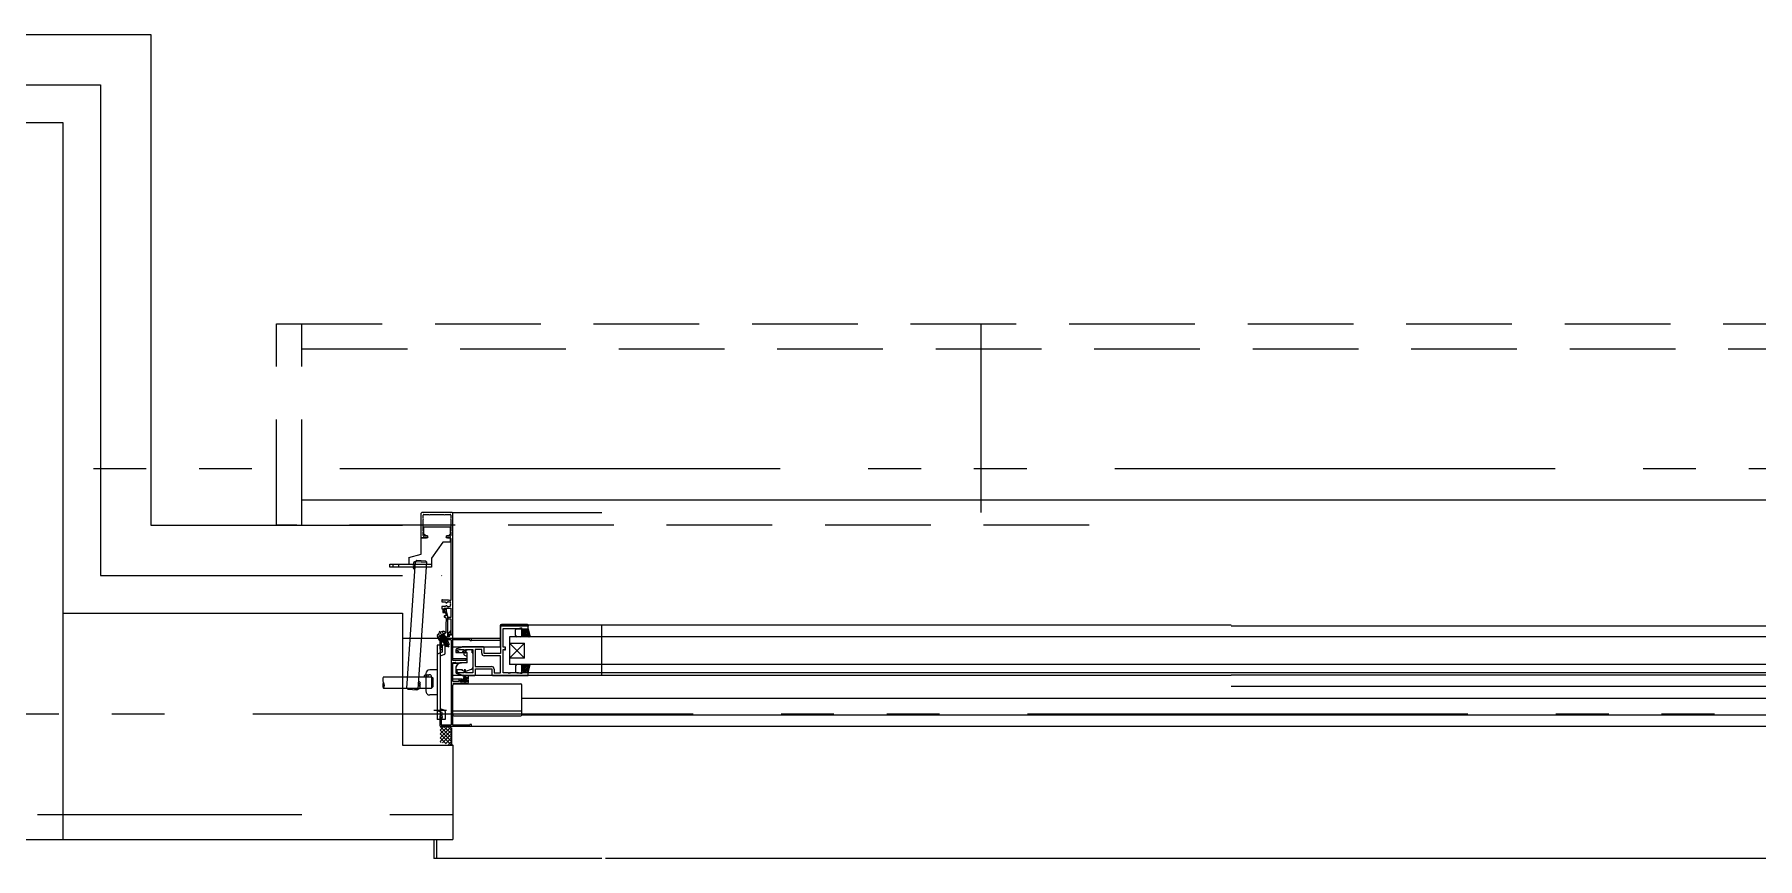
# Model space of a CAD drawing. Units: millimetres at full size. Extents: x -22551 to 92397, y -19340 to 14894.
# Drawn here: x 614 to 1984, y -6091 to -5436 of the extents above; entities that cross this region are included whole.
import ezdxf

# ---------------------------------------------------------------- set-up
doc = ezdxf.new("R2010")
doc.units = ezdxf.units.MM
doc.header["$LTSCALE"] = 70
for name, pattern in [('DASHED1', [1.8, 1.2, -0.6]), ('DASHED3', [4, 3, -1]), ('DOUBLE_CHAIN1', [8.8, 5, -1, 0.6, -0.6, 0.6, -1])]:
    doc.linetypes.add(name, pattern=pattern)
doc.layers.add('2-0_通芯', color=7, linetype='Continuous', lineweight=15)

# ---------------------------------------------------------------- blocks, each defined once
blk = doc.blocks.new('グループ部品-125')
at = {"layer": '2-0_通芯'}
for p, q in [((86.61, -5505.7), (636.61, -5505.7)), ((636.61, -5505.7), (636.61, -6075.7)), ((1366.61, -5815.7), (1366.61, -5665.7)), ((826.61, -5805.7), (5896.61, -5805.7)), ((921.61, -5848.65), (921.61, -5816.2)), ((946.11, -5815.7), (922.11, -5815.7)), ((946.61, -5815.7), (1065.11, -5815.7)), ((706.61, -5825.7), (906.61, -5825.7)), ((923.61, -5832.75), (923.61, -5827.15)), ((923.61, -5827.15), (944.61, -5827.15)), ((925.11, -5834.25), (923.61, -5832.75)), ((926.41, -5834.25), (925.11, -5834.25)), ((943.11, -5834.25), (941.81, -5834.25)), ((944.61, -5832.75), (943.11, -5834.25)), ((944.61, -5827.15), (944.61, -5832.75)), ((911.61, -5851.33), (921.61, -5848.65)), ((921.61, -5835.65), (926.41, -5835.65)), ((922.11, -5835.7), (925.86, -5835.7)), ((941.81, -5835.65), (944.61, -5835.65)), ((942.36, -5835.7), (944.61, -5835.7)), ((944.61, -5835.65), (944.61, -5839.15)), ((945.11, -5836.2), (945.11, -5885.38)), ((896.61, -5856.85), (929.61, -5856.85)), ((896.61, -5859.15), (896.61, -5856.85)), ((929.61, -5859.15), (896.61, -5859.15)), ((899.26, -5859.15), (899.26, -5856.85)), ((903.76, -5859.15), (903.76, -5856.85)), ((910.12, -5955.4), (916.92, -5854.6)), ((911.61, -5851.33), (911.61, -5856.85)), ((916.92, -5854.6), (917.99, -5853.67)), ((916.92, -5854.6), (925.9, -5855.2)), ((919.1, -5956), (925.9, -5855.2)), ((929.61, -5852), (929.61, -5859.15)), ((666.61, -5865.7), (906.61, -5865.7)), ((937.81, -5865.9), (937.61, -5865.7)), ((941.41, -5887.45), (941.55, -5887.45)), ((941.55, -5889.75), (941.41, -5889.75)), ((942.31, -5886.99), (942.4, -5886.9)), ((943.19, -5886.76), (943.31, -5886.81)), ((943.96, -5887.01), (944.11, -5887.03)), ((944.93, -5888.2), (944.89, -5888.35)), ((944.89, -5888.85), (944.93, -5889)), ((636.61, -5895.7), (906.61, -5895.7)), ((942.4, -5890.3), (942.31, -5890.21)), ((943.31, -5890.39), (943.19, -5890.44)), ((944.11, -5890.18), (943.96, -5890.19)), ((984.41, -5915.7), (906.61, -5915.7)), ((934.88, -5915.05), (934.4, -5914.03)), ((934.88, -5915.05), (940.94, -5911.55)), ((938.49, -5914.31), (936.03, -5910.05)), ((936.55, -5914.9), (939.97, -5912.92)), ((936.55, -5914.9), (936.59, -5914.97)), ((940.37, -5913.6), (936.59, -5914.97)), ((936.59, -5914.97), (937.03, -5914.97)), ((936.61, -5924.2), (936.61, -5915.7)), ((936.66, -5914.6), (936.76, -5914.77)), ((936.85, -5915.43), (937.07, -5915.05)), ((936.85, -5915.43), (936.94, -5915.58)), ((940.72, -5914.21), (936.94, -5915.58)), ((936.94, -5915.58), (937.38, -5915.58)), ((937.03, -5914.97), (940.15, -5913.98)), ((937.07, -5915.05), (937.03, -5914.97)), ((940.19, -5914.05), (937.07, -5915.05)), ((937.2, -5916.03), (937.42, -5915.65)), ((937.38, -5915.58), (940.5, -5914.58)), ((937.42, -5915.65), (937.38, -5915.58)), ((937.55, -5916.64), (941.33, -5915.27)), ((937.55, -5916.64), (937.77, -5916.26)), ((937.55, -5916.64), (937.64, -5916.79)), ((941.42, -5915.42), (937.64, -5916.79)), ((937.64, -5916.79), (938.08, -5916.79)), ((937.77, -5916.26), (937.73, -5916.18)), ((940.89, -5915.27), (937.77, -5916.26)), ((937.9, -5917.25), (941.68, -5915.87)), ((937.9, -5917.25), (938.12, -5916.87)), ((941.77, -5916.02), (937.99, -5917.4)), ((938.08, -5916.79), (941.2, -5915.8)), ((938.12, -5916.87), (938.08, -5916.79)), ((941.24, -5915.87), (938.12, -5916.87)), ((938.25, -5917.85), (942.03, -5916.48)), ((942.12, -5916.63), (938.34, -5918)), ((938.43, -5913.81), (939.8, -5913.37)), ((938.43, -5917.4), (941.55, -5916.4)), ((941.59, -5916.48), (938.47, -5917.47)), ((938.6, -5918.46), (942.38, -5917.09)), ((938.78, -5918), (941.9, -5917.01)), ((941.94, -5917.09), (938.82, -5918.08)), ((939.59, -5916.21), (938.99, -5915.17)), ((939.66, -5912.87), (939.76, -5913.04)), ((940.02, -5912.99), (939.8, -5913.37)), ((939.84, -5913.45), (939.8, -5913.37)), ((940.09, -5917.08), (943.38, -5922.77)), ((940.37, -5913.6), (940.15, -5913.98)), ((940.19, -5914.05), (940.15, -5913.98)), ((940.94, -5911.55), (940.3, -5910.63)), ((940.72, -5914.21), (940.5, -5914.58)), ((940.54, -5914.66), (940.5, -5914.58)), ((940.63, -5914.05), (940.72, -5914.21)), ((941.07, -5914.81), (940.85, -5915.19)), ((940.89, -5915.27), (940.85, -5915.19)), ((941.33, -5915.27), (940.89, -5915.27)), ((941.42, -5915.42), (941.2, -5915.8)), ((941.24, -5915.87), (941.2, -5915.8)), ((941.68, -5915.87), (941.24, -5915.87)), ((941.33, -5915.27), (941.42, -5915.42)), ((941.77, -5916.02), (941.55, -5916.4)), ((941.59, -5916.48), (941.55, -5916.4)), ((942.03, -5916.48), (941.59, -5916.48)), ((941.68, -5915.87), (941.77, -5916.02)), ((942.12, -5916.63), (941.9, -5917.01)), ((941.94, -5917.09), (941.9, -5917.01)), ((942.38, -5917.09), (941.94, -5917.09)), ((942.03, -5916.48), (942.12, -5916.63)), ((942.38, -5917.09), (942.47, -5917.24)), ((945.41, -5916.9), (945.41, -5984.5)), ((946.61, -5913.3), (945.61, -5912.3)), ((946.61, -5916.7), (959.81, -5916.7)), ((961.61, -5917.1), (984.41, -5917.1)), ((1565.36, -5905.2), (984.41, -5905.2)), ((984.41, -5905.7), (1006.91, -5905.7)), ((1005.91, -5904.7), (985.41, -5904.7)), ((2139.11, -5914.5), (991.61, -5914.5)), ((991.61, -5914.5), (991.61, -5936.5)), ((996.61, -5913.5), (996.61, -5909)), ((997.61, -5908), (1000.61, -5908)), ((1000.61, -5914.5), (997.61, -5914.5)), ((1001.61, -5914.5), (1001.61, -5907.3)), ((1001.61, -5912.12), (1005.73, -5908)), ((1001.61, -5910.7), (1004.31, -5908)), ((1001.61, -5909.29), (1002.9, -5908)), ((1001.61, -5908), (1006.61, -5908)), ((1001.61, -5913.53), (1006.71, -5908.43)), ((1001.61, -5909), (1001.61, -5913.5)), ((1001.61, -5909.19), (1006.92, -5914.5)), ((1001.61, -5910.6), (1005.51, -5914.5)), ((1001.61, -5912.02), (1004.1, -5914.5)), ((1001.61, -5913.43), (1002.68, -5914.5)), ((1001.84, -5908), (1008.04, -5914.2)), ((1002.05, -5914.5), (1006.98, -5909.58)), ((1003.25, -5908), (1007.62, -5912.37)), ((1003.47, -5914.5), (1007.24, -5910.73)), ((1004.67, -5908), (1007.19, -5910.53)), ((1004.88, -5914.5), (1007.51, -5911.88)), ((1006.08, -5908), (1006.77, -5908.69)), ((1006.3, -5914.5), (1007.77, -5913.03)), ((1006.61, -5908), (1008.11, -5914.5)), ((1006.91, -5906), (1006.91, -5905.7)), ((1007.71, -5914.5), (1008.04, -5914.18)), ((1065.21, -5944.9), (1065.21, -5905.2)), ((2124.11, -5906), (1565.36, -5906)), ((934.31, -5921.2), (934.32, -5980.2)), ((936.61, -5921.2), (934.31, -5921.2)), ((936.68, -5927.31), (934.38, -5928.24)), ((936.61, -5921.2), (936.61, -5980.2)), ((938.18, -5926.7), (936.68, -5927.31)), ((939.86, -5928.51), (936.68, -5929.79)), ((937.9, -5917.25), (937.99, -5917.4)), ((937.99, -5917.4), (938.43, -5917.4)), ((938.18, -5921.2), (938.18, -5926.7)), ((940.48, -5921.2), (938.18, -5921.2)), ((938.25, -5917.85), (938.47, -5917.47)), ((938.25, -5917.85), (938.34, -5918)), ((938.34, -5918), (938.78, -5918)), ((938.47, -5917.47), (938.43, -5917.4)), ((938.6, -5918.46), (938.82, -5918.08)), ((938.6, -5918.46), (938.69, -5918.61)), ((942.47, -5917.24), (938.69, -5918.61)), ((938.69, -5918.61), (939.13, -5918.61)), ((938.82, -5918.08), (938.78, -5918)), ((938.95, -5919.06), (939.17, -5918.69)), ((938.95, -5919.06), (939.55, -5918.85)), ((938.95, -5919.06), (939.04, -5919.22)), ((939.64, -5919), (939.04, -5919.22)), ((939.13, -5918.61), (942.25, -5917.62)), ((939.17, -5918.69), (939.13, -5918.61)), ((942.29, -5917.69), (939.17, -5918.69)), ((939.87, -5919.9), (939.48, -5919.22)), ((939.83, -5919.93), (940.09, -5919.78)), ((942.16, -5920.66), (939.96, -5918.57)), ((940.06, -5918.66), (942.73, -5917.69)), ((942.82, -5917.84), (940.2, -5918.8)), ((940.35, -5918.94), (942.6, -5918.22)), ((940.48, -5927.58), (940.48, -5921.2)), ((940.8, -5919.37), (942.69, -5918.28)), ((940.98, -5921.91), (942.78, -5922.04)), ((941.14, -5921.59), (942.6, -5921.72)), ((942.16, -5920.66), (943.04, -5921.89)), ((942.47, -5917.24), (942.25, -5917.62)), ((942.29, -5917.69), (942.25, -5917.62)), ((942.73, -5917.69), (942.29, -5917.69)), ((942.57, -5919.97), (943.8, -5920.19)), ((942.82, -5917.84), (942.6, -5918.22)), ((942.64, -5918.3), (942.6, -5918.22)), ((942.6, -5921.72), (942.78, -5922.04)), ((942.69, -5918.28), (943.83, -5920.26)), ((942.73, -5917.69), (942.82, -5917.84)), ((942.78, -5922.04), (943.04, -5921.89)), ((943.83, -5920.26), (943.04, -5921.89)), ((984.61, -5922.6), (946.61, -5922.6)), ((949.11, -5926.9), (958.11, -5926.9)), ((954.04, -5922.62), (949.82, -5923.89)), ((955.51, -5927.5), (955.51, -5928.55)), ((956.74, -5927.2), (955.81, -5927.2)), ((955.84, -5929.02), (957.84, -5929.75)), ((957.04, -5925.2), (957.04, -5926.9)), ((958.21, -5925.2), (957.04, -5925.2)), ((958.11, -5935.15), (958.11, -5926.9)), ((958.21, -5924.53), (958.21, -5925.2)), ((962.01, -5927.2), (962.01, -5924.53)), ((962.01, -5927.2), (962.61, -5927.2)), ((984.61, -5929.53), (971.68, -5929.53)), ((991.61, -5919.5), (1003.61, -5919.5)), ((1003.61, -5931.5), (991.61, -5919.5)), ((1003.61, -5919.5), (991.61, -5931.5)), ((1003.61, -5931.5), (1003.61, -5919.5)), ((925.31, -5943.7), (925.31, -5957.7)), ((934.31, -5940.7), (928.31, -5940.7)), ((958.11, -5932.1), (946.61, -5932.1)), ((946.61, -5935.5), (951.73, -5935.5)), ((949.11, -5939.1), (949.11, -5942.76)), ((949.82, -5943.71), (954.04, -5944.98)), ((957.89, -5935.1), (952.51, -5935.15)), ((955.42, -5941.81), (954.11, -5941.2)), ((956.98, -5941.84), (961.62, -5940.17)), ((991.65, -5943.07), (991.57, -5943.07)), ((1003.61, -5931.5), (991.61, -5931.5)), ((2139.11, -5936.5), (991.61, -5936.5)), ((996.61, -5937.5), (996.61, -5942)), ((1000.61, -5936.5), (997.61, -5936.5)), ((997.61, -5943), (1000.61, -5943)), ((1001.61, -5941.81), (1006.92, -5936.5)), ((1001.61, -5940.4), (1005.51, -5936.5)), ((1001.61, -5938.99), (1004.1, -5936.5)), ((1001.61, -5936.5), (1001.61, -5943.7)), ((1001.61, -5937.57), (1002.68, -5936.5)), ((1001.61, -5937.47), (1006.71, -5942.57)), ((1001.61, -5942), (1001.61, -5937.5)), ((1001.61, -5938.89), (1005.73, -5943)), ((1001.61, -5940.3), (1004.31, -5943)), ((1001.61, -5941.71), (1002.9, -5943)), ((2129.11, -5943), (1001.61, -5943)), ((1001.84, -5943), (1008.04, -5936.8)), ((1002.05, -5936.5), (1006.98, -5941.42)), ((1003.25, -5943), (1007.62, -5938.64)), ((1003.47, -5936.5), (1007.24, -5940.27)), ((1004.67, -5943), (1007.19, -5940.47)), ((1004.88, -5936.5), (1007.51, -5939.12)), ((1006.08, -5943), (1006.77, -5942.31)), ((1006.3, -5936.5), (1007.77, -5937.97)), ((1006.61, -5943), (1008.11, -5936.5)), ((1006.61, -5945.1), (1006.61, -5943.5)), ((1007.71, -5936.5), (1008.04, -5936.83)), ((891.61, -5946.2), (929.81, -5946.2)), ((891.61, -5955.2), (929.81, -5955.2)), ((919.1, -5956), (910.12, -5955.4)), ((919.1, -5956), (918.04, -5956.93)), ((929.81, -5946.2), (930.81, -5947.2)), ((929.81, -5946.2), (929.81, -5955.2)), ((946.61, -5945), (1565.36, -5945)), ((946.61, -5951.3), (958.11, -5951.3)), ((947.61, -5951.9), (1000.61, -5951.9)), ((952.91, -5949.5), (952.91, -5950)), ((952.93, -5949.4), (953.11, -5949.22)), ((954.61, -5949.2), (953.21, -5949.2)), ((953.38, -5950.3), (954.48, -5949.2)), ((953.91, -5950.1), (956.01, -5950.1)), ((956.61, -5946.8), (954.79, -5945.4)), ((954.91, -5948.77), (956.88, -5946.8)), ((954.91, -5948.9), (954.91, -5947.8)), ((954.92, -5950.1), (956.51, -5948.51)), ((957.21, -5946.8), (954.99, -5945.12)), ((955.07, -5947.26), (955.37, -5946.96)), ((955.91, -5946.8), (959.11, -5946.8)), ((956.1, -5950.27), (957.17, -5949.2)), ((956.51, -5948.74), (956.51, -5948.1)), ((956.81, -5947.8), (958.81, -5947.8)), ((957.31, -5949.2), (956.97, -5949.2)), ((957.02, -5950.21), (957.52, -5949.71)), ((957.22, -5947.8), (958.22, -5946.8)), ((958.57, -5947.8), (959.11, -5947.26)), ((958.81, -5945.67), (958.61, -5946.8)), ((959.11, -5947.5), (959.11, -5945.5)), ((959.11, -5950.3), (959.11, -5949)), ((1001.61, -5976.4), (1001.61, -5952.9)), ((1006.61, -5944.9), (1565.36, -5944.9)), ((2124.41, -5945), (1565.36, -5945)), ((2124.11, -5954), (1565.36, -5954)), ((934.31, -5960.7), (928.31, -5960.7)), ((939.86, -5972.9), (936.69, -5971.61)), ((2124.11, -5963.5), (1001.61, -5963.5)), ((931.61, -5972.7), (941.61, -5972.7)), ((936.61, -5980.2), (934.32, -5980.2)), ((936.61, -5985.2), (936.61, -5977.2)), ((938.19, -5980.2), (938.19, -5974.7)), ((940.49, -5980.2), (938.19, -5980.2)), ((940.49, -5973.82), (940.49, -5980.2)), ((946.61, -5973.36), (1001.61, -5973.36)), ((947.61, -5977.4), (1000.61, -5977.4)), ((936.61, -5994.7), (945.61, -5985.7)), ((936.61, -5991.7), (942.61, -5985.7)), ((936.61, -5988.7), (939.61, -5985.7)), ((936.61, -5985.7), (945.61, -5994.7)), ((936.61, -5997.7), (945.61, -5988.7)), ((936.61, -5988.7), (945.61, -5997.7)), ((936.61, -5991.7), (945.61, -6000.7)), ((936.61, -5994.7), (941.46, -5999.55)), ((936.61, -5997.7), (937.3, -5998.39)), ((2141.91, -5985.7), (937.11, -5985.7)), ((938.57, -5998.74), (945.61, -5991.7)), ((939.61, -5985.7), (945.61, -5991.7)), ((940.91, -5999.4), (945.61, -5994.7)), ((942.61, -5985.7), (945.61, -5988.7)), ((943.26, -6000.05), (945.61, -5997.7)), ((-223.39, -6075.7), (946.61, -6075.7)), ((931.61, -6075.7), (931.61, -6090.7)), ((933.61, -6075.7), (933.61, -6090.7)), ((1065.11, -6090.7), (931.61, -6090.7)), ((5655.11, -6090.7), (1068.11, -6090.7))]:
    blk.add_line(p, q, dxfattribs=at)
at = {"layer": '2-0_通芯', "linetype": 'DASHED1'}
for p, q in [((826.61, -5825.7), (826.61, -5665.7)), ((1452.61, -5665.7), (5270.61, -5665.7)), ((826.61, -5685.7), (5896.61, -5685.7))]:
    blk.add_line(p, q, dxfattribs=at)
at = {"layer": '2-0_通芯', "linetype": 'DOUBLE_CHAIN1'}
for p, q in [((-22551.09, -5780.7), (23861.61, -5780.7)), ((-21388.39, -5975.7), (23861.61, -5975.7))]:
    blk.add_line(p, q, dxfattribs=at)
at = {"layer": '2-0_通芯', "linetype": 'DASHED3'}
blk.add_line((-223.39, -6055.7), (946.61, -6055.7), dxfattribs=at)
at = {"layer": '2-0_通芯'}
for points in [[(16.61, -5435.7), (706.61, -5435.7), (706.61, -5825.7)], [(56.61, -5475.7), (666.61, -5475.7), (666.61, -5865.7)], [(923.18, -5820.06), (923.11, -5819.87), (923.11, -5817.7)], [(923.61, -5817.2), (927.28, -5817.2), (927.47, -5817.27)], [(928.75, -5817.27), (928.94, -5817.2), (939.28, -5817.2), (939.47, -5817.27)], [(940.75, -5817.27), (940.94, -5817.2), (944.61, -5817.2)], [(945.11, -5817.7), (945.11, -5819.87), (945.04, -5820.06)], [(946.61, -5933.4), (946.61, -5816.2), (946.11, -5815.7)], [(923.18, -5830.06), (923.11, -5829.87), (923.11, -5821.53), (923.18, -5821.34)], [(923.11, -5834), (923.11, -5831.53), (923.18, -5831.34)], [(925.34, -5834.41), (925.13, -5834.5), (923.61, -5834.5)], [(944.61, -5834.5), (943.1, -5834.5), (942.89, -5834.41)], [(945.04, -5821.34), (945.11, -5821.53), (945.11, -5829.87), (945.04, -5830.06)], [(945.04, -5831.34), (945.11, -5831.53), (945.11, -5834)], [(944.61, -5839.15), (938.61, -5839.15), (929.61, -5852)], [(917.99, -5853.67), (924.97, -5854.14), (925.9, -5855.2)], [(943.11, -5885.4), (939.03, -5885.4), (938.51, -5885.1), (937.81, -5885.1), (937.81, -5886.7), (940.71, -5886.7), (941.01, -5887.02)], [(906.61, -5895.7), (906.61, -6000.7), (946.61, -6000.7), (946.61, -6075.7)], [(941.51, -5900), (941.51, -5902.4), (941.21, -5902.7), (941.21, -5911.4), (938.3, -5913.08), (938.2, -5913.28), (937.73, -5913.55), (937.51, -5913.54), (934.7, -5915.16), (935.82, -5917.1), (936.61, -5917.1)], [(941.01, -5890.18), (940.71, -5890.5), (937.81, -5890.5), (937.81, -5892.1), (938.81, -5892.1), (938.81, -5895.1), (940.21, -5895.1), (940.21, -5894.6), (939.81, -5894.03), (939.81, -5891.8), (945.11, -5891.8), (945.11, -5899.2), (943.21, -5899.2)], [(940.78, -5892.25), (939.66, -5894.19), (940.46, -5894.41), (941.36, -5897.8), (940.31, -5897.8)], [(942.71, -5905.24), (942.71, -5898.19), (941.71, -5894.46), (941.71, -5892.5)], [(943.21, -5900.2), (945.11, -5900.2), (945.11, -5913.3)], [(934.95, -5912.28), (936.64, -5913.4), (937.94, -5913.35)], [(936.85, -5915.43), (940.63, -5914.05), (940.19, -5914.05)], [(936.97, -5914.65), (940.28, -5913.45), (940.37, -5913.6)], [(945.41, -5916.9), (937.51, -5916.9), (937.51, -5922.7), (938.21, -5922.7), (938.21, -5923.66), (937.61, -5924.7), (937.11, -5924.7)], [(937.2, -5916.03), (940.98, -5914.66), (941.07, -5914.81), (937.29, -5916.18)], [(937.2, -5916.03), (937.29, -5916.18), (937.73, -5916.18), (940.85, -5915.19)], [(940.98, -5914.66), (940.54, -5914.66), (937.42, -5915.65)], [(938.5, -5910.23), (938.63, -5912.25), (937.94, -5913.35)], [(940.28, -5913.45), (939.84, -5913.45), (938.09, -5914.01)], [(938.76, -5915.7), (941.23, -5914.27), (942.06, -5915.7)], [(939.97, -5912.92), (940.02, -5912.99), (939.55, -5913.16)], [(944.12, -5912.91), (943.84, -5914.5), (942.71, -5914.5), (942.71, -5906.16), (942.59, -5905.98), (942.59, -5905.43), (942.71, -5905.24)], [(945.11, -5911.2), (942.94, -5911.2), (942.71, -5913.76)], [(943.7, -5913.89), (943.98, -5912.3), (945.11, -5912.3)], [(960.41, -5917.3), (961.61, -5917.3), (961.61, -5915.7)], [(984.61, -5906.5), (984.61, -5927.6), (971.61, -5927.6), (971.61, -5923.1)], [(984.41, -5905.2), (984.41, -5922.01), (984.61, -5922.01)], [(1006.61, -5907.5), (1006.61, -5906), (985.11, -5906)], [(987.81, -5924.7), (988.61, -5924.7), (988.61, -5922.6), (986.61, -5922.6), (986.61, -5907.93), (998.88, -5907.93), (1000.61, -5907.3), (1001.61, -5907.3)], [(939.04, -5919.22), (939.48, -5919.22), (939.72, -5919.14)], [(942.6, -5921.72), (939.57, -5918.87), (941.14, -5921.59)], [(939.83, -5919.93), (940.98, -5921.91), (941.14, -5921.59)], [(942.21, -5920.75), (942.57, -5919.97), (941.99, -5918.68)], [(984.61, -5922.7), (971.11, -5922.7), (971.11, -5922.5), (954.18, -5922.5), (954.18, -5922.6), (949.82, -5923.89), (949.31, -5924.25), (949.11, -5924.84)], [(949.11, -5924.84), (949.11, -5926.9), (951.41, -5926.9), (951.41, -5926.1), (950.31, -5926.1), (950.31, -5924.89), (951.51, -5924.53), (955.51, -5924.53), (955.51, -5926.1), (954.41, -5926.1), (954.41, -5926.9), (956.71, -5926.9), (956.71, -5924.53), (962.61, -5924.53), (962.61, -5943.07), (956.71, -5943.07), (956.71, -5940.7), (955.71, -5940.7), (955.71, -5943.07), (951.51, -5943.07), (950.11, -5942.65), (950.11, -5941.2)], [(969.68, -5927.53), (969.68, -5924.53), (964.54, -5924.53), (964.54, -5938.07), (977.54, -5938.07)], [(979.54, -5940.07), (979.54, -5943.07), (984.61, -5943.07), (984.61, -5929.53)], [(990.65, -5943.07), (986.61, -5943.07), (986.61, -5924.53), (987.48, -5924.53)], [(956.91, -5932.1), (956.91, -5933.4), (946.61, -5933.4)], [(951.51, -5949), (951.51, -5950.1), (946.61, -5950.1), (946.61, -5934.8), (948.92, -5934.8)], [(958.11, -5935.15), (952.51, -5935.15), (951.87, -5935.38), (950.18, -5936.8), (949.11, -5939.1)], [(949.11, -5940.4), (954.11, -5940.4), (954.11, -5941.2)], [(949.11, -5942.76), (954.18, -5944.9), (954.18, -5945.1), (964.11, -5945.1), (964.11, -5944.9), (978.11, -5944.9), (978.11, -5945.1), (1006.61, -5945.1)], [(949.31, -5935.1), (953.61, -5935.1), (957.65, -5934.75)], [(964.61, -5944.5), (964.61, -5940), (977.61, -5940), (977.61, -5944.5)], [(1001.61, -5943.7), (1000.61, -5943.7), (998.88, -5943.07), (992.57, -5943.07)], [(918.04, -5956.93), (911.05, -5956.46), (910.12, -5955.4)], [(930.81, -5947.2), (930.81, -5954.2), (929.81, -5955.2)], [(958.11, -5948), (956.81, -5948), (956.81, -5948.8), (957.91, -5948.8), (957.91, -5950.3), (952.71, -5950.3), (952.71, -5948.8), (953.81, -5948.8), (953.81, -5948), (946.61, -5948)], [(959.81, -5984.7), (946.61, -5984.7), (946.61, -5952.9)], [(938.19, -5974.7), (936.69, -5974.09), (934.39, -5973.17)], [(937.11, -5976.7), (937.61, -5976.7), (938.21, -5977.74), (938.21, -5978.7), (937.51, -5978.7), (937.51, -5984.5), (945.41, -5984.5)], [(961.61, -5985.7), (961.61, -5984.1), (960.41, -5984.1)], [(1001.61, -5976.4), (2142.11, -5976.4), (2142.11, -5992.5)], [(945.61, -5986.7), (945.61, -5999.7), (946.61, -6000.7)]]:
    blk.add_lwpolyline(points, dxfattribs=at)
at = {"layer": '2-0_通芯', "linetype": 'DASHED1'}
blk.add_lwpolyline([(1452.61, -5825.7), (806.61, -5825.7), (806.61, -5665.7), (1452.61, -5665.7)], dxfattribs=at)
at = {"layer": '2-0_通芯'}
for centre, radius, start, end in [((922.11, -5816.2), 0.5, 90.00001, 179.99999), ((923.61, -5817.7), 0.5, 90.00001, 179.99999), ((922.41, -5820.7), 1, 320.28486, 39.71514), ((928.11, -5816.5), 1, 230.28486, 309.71514), ((940.11, -5816.5), 1, 230.28486, 309.71514), ((944.61, -5817.7), 0.5, 0.00001, 89.99999), ((945.81, -5820.7), 1, 140.28486, 219.71514), ((923.61, -5834), 0.5, 180.00001, 269.99999), ((922.41, -5830.7), 1, 320.28486, 39.71514), ((925.86, -5834.95), 0.75, 270.00002, 134.41533), ((926.41, -5834.95), 0.7, 270, 90), ((941.81, -5834.95), 0.7, 90, 270), ((942.36, -5834.95), 0.75, 45.58467, 269.99998), ((944.61, -5834), 0.5, 270.00001, 359.99999), ((945.81, -5830.7), 1, 140.28486, 219.71514), ((922.11, -5835.2), 0.5, 180.00001, 269.99999), ((944.61, -5836.2), 0.5, 0.00001, 89.99999), ((916.62, -5859.09), 1.5, 146.14066, 266.14066), ((916.72, -5857.59), 1.5, 146.14066, 266.14066), ((916.82, -5856.09), 1.5, 86.14066, 266.14066), ((941.41, -5887.05), 0.4, 175.90396, 270.00001), ((941.41, -5890.15), 0.4, 89.99999, 184.09604), ((941.55, -5887.05), 0.4, 270.00007, 315.20724), ((941.55, -5890.15), 0.4, 44.79276, 89.99993), ((943.11, -5888.6), 1.8, 116.26017, 135.20714), ((942.85, -5887.12), 0.5, 46.86987, 153.13005), ((943.11, -5888.6), 3.2, 63.61222, 90.00002), ((943.11, -5888.6), 1.8, 61.96927, 83.73983), ((944.34, -5887.74), 0.75, 322.29964, 107.7004), ((944.34, -5889.46), 0.75, 252.2996, 37.70036), ((944.71, -5885.38), 0.4, 243.61216, 359.99994), ((943.11, -5888.6), 1.8, 351.96925, 8.03075), ((940.31, -5898.3), 0.5, 89.99999, 270.00001), ((940.31, -5900), 1.2, 0.00001, 89.99999), ((941.21, -5892.5), 0.5, 0, 150.00001), ((943.11, -5888.6), 1.8, 224.79286, 243.73983), ((942.85, -5890.08), 0.5, 206.86995, 313.13013), ((943.21, -5899.7), 0.5, 89.99999, 270.00001), ((943.11, -5888.6), 1.8, 276.26017, 298.03073), ((935.58, -5913.48), 1.3, 135.88085, 205), ((941.11, -5918.84), 9, 104.11915, 135.88085), ((936.23, -5914.85), 0.5, 30, 120), ((937.11, -5916.2), 0.5, 90, 180), ((939.23, -5911.38), 1.3, 35, 104.11915), ((940.09, -5912.62), 0.5, 120, 210), ((943.21, -5913.8), 0.5, 175, 349.99999), ((944.61, -5910.6), 0.5, 360, 170.00001), ((959.81, -5917), 0.3, 0, 90), ((960.41, -5917), 0.3, 180, 270), ((985.41, -5905.7), 1, 90, 180), ((985.11, -5906.5), 0.5, 90, 180), ((997.61, -5909), 1, 89.9999, 179.9999), ((997.61, -5913.5), 1, 179.9999, 269.9999), ((1000.61, -5909), 1, 359.9999, 89.9999), ((1000.61, -5913.5), 1, 269.9999, 359.9999), ((1005.91, -5905.7), 1, 0, 90), ((1006.11, -5907.5), 0.5, 270, 0), ((937.11, -5924.2), 0.5, 180, 270), ((939.78, -5918.74), 0.248, 42.80904, 210), ((939.48, -5927.58), 1, 292.00335, 0), ((950.11, -5924.84), 1, 106.69924, 180), ((954.18, -5923.1), 0.5, 90, 106.69924), ((955.81, -5927.5), 0.3, 90, 180), ((956.01, -5928.55), 0.5, 180, 250), ((956.74, -5926.9), 0.3, 270, 359.99999), ((957.61, -5930.2), 0.5, 0, 70), ((971.68, -5927.53), 2, 180, 270), ((971.11, -5923.1), 0.5, 0, 90), ((987.48, -5924.73), 0.2, 35.09963, 90), ((987.81, -5924.5), 0.2, 215.09963, 270), ((928.31, -5943.7), 3, 90.00155, 180.00122), ((948.92, -5935), 0.2, 14.47751, 90), ((952.11, -5939.1), 3, 130, 180), ((949.61, -5941.2), 0.5, 0, 180), ((950.11, -5942.76), 1, 180, 253.30076), ((949.31, -5934.9), 0.2, 194.47751, 270), ((952.52, -5936.15), 1, 90.5, 130), ((955.84, -5940.9), 1, 245, 262.59308), ((956.64, -5940.9), 1, 273.88684, 289.85326), ((957.61, -5934.25), 0.5, 275, 0), ((957.81, -5934.8), 0.3, 270.5, 359.99999), ((961.11, -5938.76), 1.5, 289.85326, 359.99999), ((964.11, -5944.5), 0.5, 270, 0), ((977.54, -5940.07), 2, 0, 90), ((978.11, -5944.5), 0.5, 180, 270), ((990.65, -5943.27), 0.2, 23.57818, 90), ((991.11, -5943.07), 0.3, 203.57818, 336.42182), ((991.57, -5943.27), 0.2, 90, 156.42182), ((991.65, -5943.27), 0.2, 23.57818, 90), ((992.11, -5943.07), 0.3, 203.57818, 336.42182), ((992.57, -5943.27), 0.2, 90, 156.42182), ((997.61, -5937.5), 1, 90.0001, 180.0001), ((997.61, -5942), 1, 180.0001, 270.0001), ((1000.61, -5937.5), 1, 0.0001, 90.0001), ((1000.61, -5942), 1, 270.0001, 0.0001), ((1006.11, -5943.5), 0.5, 0, 90), ((894.92, -5948.45), 4, 145.77113, 214.22887), ((894.92, -5952.95), 4, 145.77113, 214.22887), ((888.3, -5952.95), 4, 325.77113, 34.22887), ((919.2, -5954.51), 1.5, 266.14066, 86.14066), ((919.3, -5953.01), 1.5, 326.14066, 86.14066), ((919.4, -5951.51), 1.5, 326.14066, 86.14066), ((925.31, -5946.2), 1.5, 60, 180), ((926.81, -5946.2), 1.5, 60, 180), ((928.31, -5957.7), 3, 180.00122, 270.00127), ((928.31, -5946.2), 1.5, 0, 180), ((947.61, -5952.9), 1, 90, 180), ((952.51, -5949), 1, 90, 180), ((953.21, -5949.5), 0.3, 90, 180), ((953.21, -5950), 0.3, 180, 270), ((953.71, -5950.1), 0.2, 270, 0), ((954.18, -5944.5), 0.5, 253.30076, 270), ((954.81, -5945.2), 0.2, 24.41711, 264.41711), ((954.61, -5948.9), 0.3, 270, 0), ((955.91, -5947.8), 1, 90, 180), ((956.21, -5950.1), 0.2, 180, 270), ((956.51, -5949.2), 0.25, 123.05573, 326.94427), ((956.21, -5948.74), 0.3, 303.05573, 0), ((956.81, -5948.1), 0.3, 90, 180), ((956.97, -5949.5), 0.3, 90, 146.94427), ((956.81, -5950), 0.3, 270, 315), ((957.31, -5949.5), 0.3, 315, 90), ((958.11, -5949), 1, 0, 90), ((958.11, -5950.3), 1, 270, 0), ((958.91, -5945.5), 0.2, 0.00001, 240), ((958.81, -5947.5), 0.3, 270, 0), ((1000.61, -5952.9), 1, 0, 90), ((937.11, -5977.2), 0.5, 90, 180), ((937.11, -5985.2), 0.5, 180, 270), ((939.49, -5973.82), 1, 0, 68.00217), ((947.61, -5976.4), 1, 180, 270), ((959.81, -5984.4), 0.3, 270, 0), ((960.41, -5984.4), 0.3, 90, 180), ((1000.61, -5976.4), 1, 270, 359.99999)]:
    blk.add_arc(centre, radius, start, end, dxfattribs=at)

msp = doc.modelspace()

# ---------------------------------------------------------------- block references
at = {"layer": '2-0_通芯'}
msp.add_blockref('グループ部品-125', (0, 0), dxfattribs=at)

doc.saveas('drawing.dxf')
